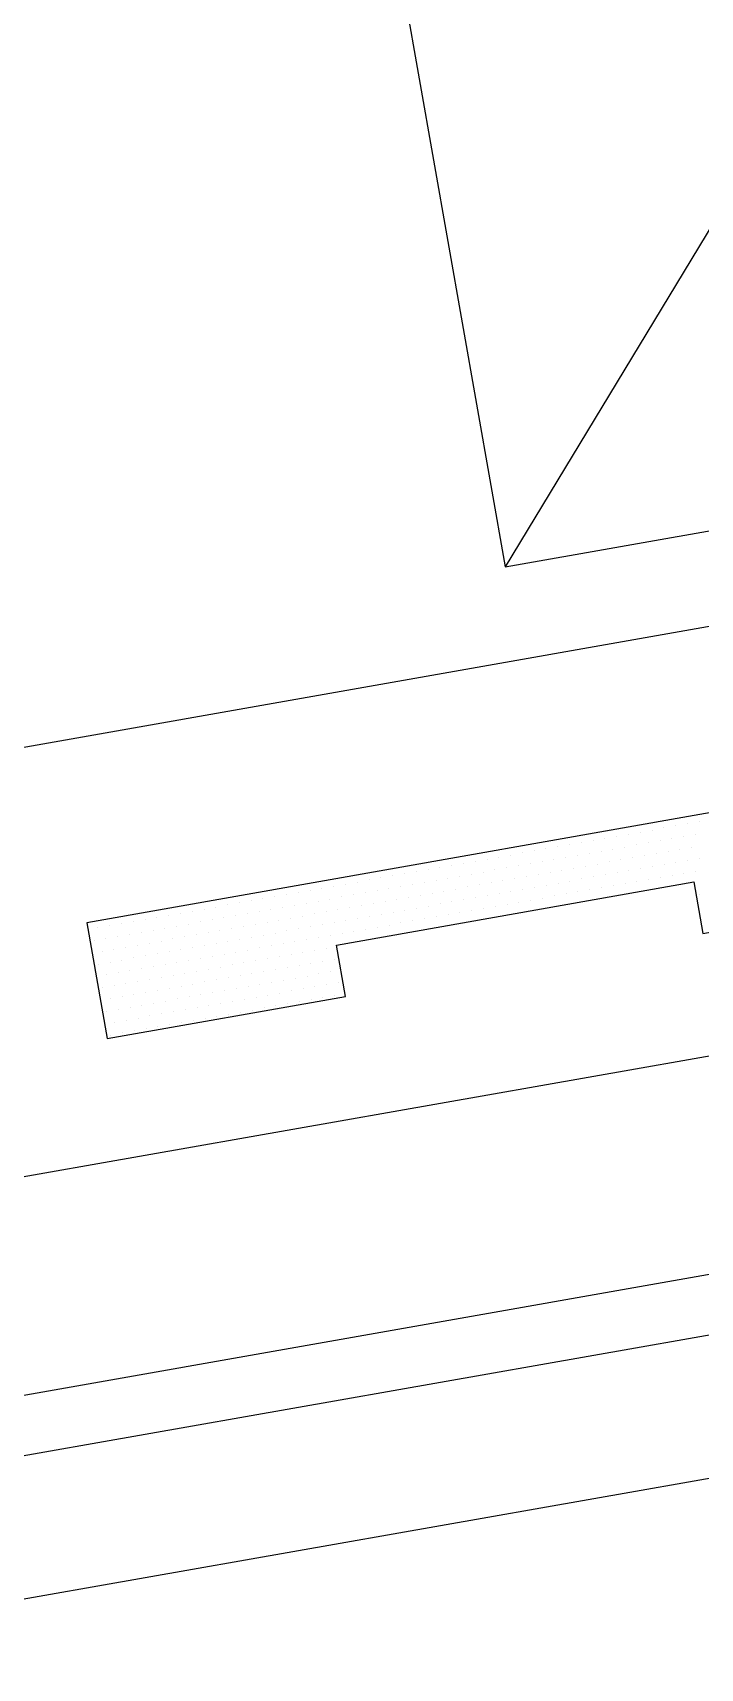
# Model space of a CAD drawing. Header units: inches. Extents: x -33163 to 19162, y -8858 to 30669.
# Drawn here: x -16999.59 to -16998.892, y 18033.701 to 18035.408 of the extents above; entities that cross this region are included whole.
import ezdxf

# ---------------------------------------------------------------- set-up
doc = ezdxf.new("R2010")
doc.units = ezdxf.units.IN
doc.layers.get('0').update_dxf_attribs({"color": 9, "lineweight": 0})
for name, color, linetype in [('20 - 7.2 PANEL', 5, 'Continuous'), ('CLOSURE', 8, 'Continuous'), ('PURLIN', 1, 'Continuous'), ('SEALANT', 11, 'Continuous'), ('STLA', 12, 'Continuous'), ('TAPE', 9, 'Continuous'), ('TRIM', 4, 'Continuous')]:
    doc.layers.add(name, color=color, linetype=linetype)

# ---------------------------------------------------------------- blocks, each defined once
blk = doc.blocks.new('*X325')
at = {"color": 0}
for p, q in [((0.66875, 0.1375), (0.66875, 0.1375)), ((0.68125, 0.1375), (0.68125, 0.1375)), ((0.69375, 0.1375), (0.69375, 0.1375)), ((0.70625, 0.1375), (0.70625, 0.1375)), ((0.71875, 0.1375), (0.71875, 0.1375)), ((0.73125, 0.1375), (0.73125, 0.1375)), ((0.74375, 0.1375), (0.74375, 0.1375)), ((0.75625, 0.1375), (0.75625, 0.1375)), ((0.76875, 0.1375), (0.76875, 0.1375)), ((0.78125, 0.1375), (0.78125, 0.1375)), ((0.79375, 0.1375), (0.79375, 0.1375)), ((0.80625, 0.1375), (0.80625, 0.1375)), ((0.81875, 0.1375), (0.81875, 0.1375)), ((0.83125, 0.1375), (0.83125, 0.1375)), ((0.84375, 0.1375), (0.84375, 0.1375)), ((0.85625, 0.1375), (0.85625, 0.1375)), ((0.86875, 0.1375), (0.86875, 0.1375)), ((0.88125, 0.1375), (0.88125, 0.1375)), ((0.89375, 0.1375), (0.89375, 0.1375)), ((0.90625, 0.1375), (0.90625, 0.1375)), ((0.91875, 0.1375), (0.91875, 0.1375)), ((0.93125, 0.1375), (0.93125, 0.1375)), ((0.94375, 0.1375), (0.94375, 0.1375)), ((0.95625, 0.1375), (0.95625, 0.1375)), ((0.96875, 0.1375), (0.96875, 0.1375)), ((0.98125, 0.1375), (0.98125, 0.1375)), ((0.99375, 0.1375), (0.99375, 0.1375)), ((1.00625, 0.1375), (1.00625, 0.1375)), ((1.01875, 0.1375), (1.01875, 0.1375)), ((1.03125, 0.1375), (1.03125, 0.1375)), ((1.04375, 0.1375), (1.04375, 0.1375)), ((1.05625, 0.1375), (1.05625, 0.1375)), ((1.06875, 0.1375), (1.06875, 0.1375)), ((1.08125, 0.1375), (1.08125, 0.1375)), ((1.09375, 0.1375), (1.09375, 0.1375)), ((1.10625, 0.1375), (1.10625, 0.1375)), ((1.11875, 0.1375), (1.11875, 0.1375)), ((1.13125, 0.1375), (1.13125, 0.1375)), ((1.14375, 0.1375), (1.14375, 0.1375)), ((1.15625, 0.1375), (1.15625, 0.1375)), ((1.16875, 0.1375), (1.16875, 0.1375)), ((1.18125, 0.1375), (1.18125, 0.1375)), ((1.19375, 0.1375), (1.19375, 0.1375)), ((1.20625, 0.1375), (1.20625, 0.1375)), ((1.21875, 0.1375), (1.21875, 0.1375)), ((1.23125, 0.1375), (1.23125, 0.1375)), ((1.24375, 0.1375), (1.24375, 0.1375)), ((1.25625, 0.1375), (1.25625, 0.1375)), ((1.26875, 0.1375), (1.26875, 0.1375)), ((1.28125, 0.1375), (1.28125, 0.1375)), ((1.29375, 0.1375), (1.29375, 0.1375)), ((1.30625, 0.1375), (1.30625, 0.1375)), ((0.675, 0.125), (0.675, 0.125)), ((0.6875, 0.125), (0.6875, 0.125)), ((0.7, 0.125), (0.7, 0.125)), ((0.7125, 0.125), (0.7125, 0.125)), ((0.725, 0.125), (0.725, 0.125)), ((0.7375, 0.125), (0.7375, 0.125)), ((0.75, 0.125), (0.75, 0.125)), ((0.7625, 0.125), (0.7625, 0.125)), ((0.775, 0.125), (0.775, 0.125)), ((0.7875, 0.125), (0.7875, 0.125)), ((0.8, 0.125), (0.8, 0.125)), ((0.8125, 0.125), (0.8125, 0.125)), ((0.825, 0.125), (0.825, 0.125)), ((0.8375, 0.125), (0.8375, 0.125)), ((0.85, 0.125), (0.85, 0.125)), ((0.8625, 0.125), (0.8625, 0.125)), ((0.875, 0.125), (0.875, 0.125)), ((0.8875, 0.125), (0.8875, 0.125)), ((0.9, 0.125), (0.9, 0.125)), ((0.9125, 0.125), (0.9125, 0.125)), ((0.925, 0.125), (0.925, 0.125)), ((0.9375, 0.125), (0.9375, 0.125)), ((0.95, 0.125), (0.95, 0.125)), ((0.9625, 0.125), (0.9625, 0.125)), ((0.975, 0.125), (0.975, 0.125)), ((0.9875, 0.125), (0.9875, 0.125)), ((1, 0.125), (1, 0.125)), ((1.0125, 0.125), (1.0125, 0.125)), ((1.025, 0.125), (1.025, 0.125)), ((1.0375, 0.125), (1.0375, 0.125)), ((1.05, 0.125), (1.05, 0.125)), ((1.0625, 0.125), (1.0625, 0.125)), ((1.075, 0.125), (1.075, 0.125)), ((1.0875, 0.125), (1.0875, 0.125)), ((1.1, 0.125), (1.1, 0.125)), ((1.1125, 0.125), (1.1125, 0.125)), ((1.125, 0.125), (1.125, 0.125)), ((1.1375, 0.125), (1.1375, 0.125)), ((1.15, 0.125), (1.15, 0.125)), ((1.1625, 0.125), (1.1625, 0.125)), ((1.175, 0.125), (1.175, 0.125)), ((1.1875, 0.125), (1.1875, 0.125)), ((1.2, 0.125), (1.2, 0.125)), ((1.2125, 0.125), (1.2125, 0.125)), ((1.225, 0.125), (1.225, 0.125)), ((1.2375, 0.125), (1.2375, 0.125)), ((1.25, 0.125), (1.25, 0.125)), ((1.2625, 0.125), (1.2625, 0.125)), ((1.275, 0.125), (1.275, 0.125)), ((1.2875, 0.125), (1.2875, 0.125)), ((1.3, 0.125), (1.3, 0.125)), ((1.3125, 0.125), (1.3125, 0.125)), ((0.68125, 0.1125), (0.68125, 0.1125)), ((0.69375, 0.1125), (0.69375, 0.1125)), ((0.70625, 0.1125), (0.70625, 0.1125)), ((0.71875, 0.1125), (0.71875, 0.1125)), ((0.73125, 0.1125), (0.73125, 0.1125)), ((0.74375, 0.1125), (0.74375, 0.1125)), ((0.75625, 0.1125), (0.75625, 0.1125)), ((0.76875, 0.1125), (0.76875, 0.1125)), ((0.78125, 0.1125), (0.78125, 0.1125)), ((0.79375, 0.1125), (0.79375, 0.1125)), ((0.80625, 0.1125), (0.80625, 0.1125)), ((0.81875, 0.1125), (0.81875, 0.1125)), ((0.83125, 0.1125), (0.83125, 0.1125)), ((0.84375, 0.1125), (0.84375, 0.1125)), ((0.85625, 0.1125), (0.85625, 0.1125)), ((0.86875, 0.1125), (0.86875, 0.1125)), ((0.88125, 0.1125), (0.88125, 0.1125)), ((0.89375, 0.1125), (0.89375, 0.1125)), ((0.90625, 0.1125), (0.90625, 0.1125)), ((0.91875, 0.1125), (0.91875, 0.1125)), ((0.93125, 0.1125), (0.93125, 0.1125)), ((0.94375, 0.1125), (0.94375, 0.1125)), ((0.95625, 0.1125), (0.95625, 0.1125)), ((0.96875, 0.1125), (0.96875, 0.1125)), ((0.98125, 0.1125), (0.98125, 0.1125)), ((0.99375, 0.1125), (0.99375, 0.1125)), ((1.00625, 0.1125), (1.00625, 0.1125)), ((1.01875, 0.1125), (1.01875, 0.1125)), ((1.03125, 0.1125), (1.03125, 0.1125)), ((1.04375, 0.1125), (1.04375, 0.1125)), ((1.05625, 0.1125), (1.05625, 0.1125)), ((1.06875, 0.1125), (1.06875, 0.1125)), ((1.08125, 0.1125), (1.08125, 0.1125)), ((1.09375, 0.1125), (1.09375, 0.1125)), ((1.10625, 0.1125), (1.10625, 0.1125)), ((1.11875, 0.1125), (1.11875, 0.1125)), ((1.13125, 0.1125), (1.13125, 0.1125)), ((1.14375, 0.1125), (1.14375, 0.1125)), ((1.15625, 0.1125), (1.15625, 0.1125)), ((1.16875, 0.1125), (1.16875, 0.1125)), ((1.18125, 0.1125), (1.18125, 0.1125)), ((1.19375, 0.1125), (1.19375, 0.1125)), ((1.20625, 0.1125), (1.20625, 0.1125)), ((1.21875, 0.1125), (1.21875, 0.1125)), ((1.23125, 0.1125), (1.23125, 0.1125)), ((1.24375, 0.1125), (1.24375, 0.1125)), ((1.25625, 0.1125), (1.25625, 0.1125)), ((1.26875, 0.1125), (1.26875, 0.1125)), ((1.28125, 0.1125), (1.28125, 0.1125)), ((1.29375, 0.1125), (1.29375, 0.1125)), ((1.30625, 0.1125), (1.30625, 0.1125)), ((0.675, 0.1), (0.675, 0.1)), ((0.68125, 0.0875), (0.68125, 0.0875)), ((0.6875, 0.1), (0.6875, 0.1)), ((0.69375, 0.0875), (0.69375, 0.0875)), ((0.7, 0.1), (0.7, 0.1)), ((0.70625, 0.0875), (0.70625, 0.0875)), ((0.7125, 0.1), (0.7125, 0.1)), ((0.71875, 0.0875), (0.71875, 0.0875)), ((0.725, 0.1), (0.725, 0.1)), ((0.73125, 0.0875), (0.73125, 0.0875)), ((0.7375, 0.1), (0.7375, 0.1)), ((0.74375, 0.0875), (0.74375, 0.0875)), ((0.75, 0.1), (0.75, 0.1)), ((0.75625, 0.0875), (0.75625, 0.0875)), ((0.7625, 0.1), (0.7625, 0.1)), ((0.76875, 0.0875), (0.76875, 0.0875)), ((0.775, 0.1), (0.775, 0.1)), ((0.78125, 0.0875), (0.78125, 0.0875)), ((0.7875, 0.1), (0.7875, 0.1)), ((0.79375, 0.0875), (0.79375, 0.0875)), ((0.8, 0.1), (0.8, 0.1)), ((0.80625, 0.0875), (0.80625, 0.0875)), ((0.8125, 0.1), (0.8125, 0.1)), ((0.81875, 0.0875), (0.81875, 0.0875)), ((0.825, 0.1), (0.825, 0.1)), ((0.83125, 0.0875), (0.83125, 0.0875)), ((0.8375, 0.1), (0.8375, 0.1)), ((0.84375, 0.0875), (0.84375, 0.0875)), ((0.85, 0.1), (0.85, 0.1)), ((0.85625, 0.0875), (0.85625, 0.0875)), ((0.8625, 0.1), (0.8625, 0.1)), ((0.86875, 0.0875), (0.86875, 0.0875)), ((0.875, 0.1), (0.875, 0.1)), ((0.88125, 0.0875), (0.88125, 0.0875)), ((0.8875, 0.1), (0.8875, 0.1)), ((0.89375, 0.0875), (0.89375, 0.0875)), ((0.9, 0.1), (0.9, 0.1)), ((0.90625, 0.0875), (0.90625, 0.0875)), ((0.9125, 0.1), (0.9125, 0.1)), ((0.91875, 0.0875), (0.91875, 0.0875)), ((0.925, 0.1), (0.925, 0.1)), ((0.93125, 0.0875), (0.93125, 0.0875)), ((0.9375, 0.1), (0.9375, 0.1)), ((0.94375, 0.0875), (0.94375, 0.0875)), ((0.95, 0.1), (0.95, 0.1)), ((0.95625, 0.0875), (0.95625, 0.0875)), ((0.9625, 0.1), (0.9625, 0.1)), ((0.96875, 0.0875), (0.96875, 0.0875)), ((0.975, 0.1), (0.975, 0.1)), ((0.98125, 0.0875), (0.98125, 0.0875)), ((0.9875, 0.1), (0.9875, 0.1)), ((0.99375, 0.0875), (0.99375, 0.0875)), ((1, 0.1), (1, 0.1)), ((1.00625, 0.0875), (1.00625, 0.0875)), ((1.0125, 0.1), (1.0125, 0.1)), ((1.01875, 0.0875), (1.01875, 0.0875)), ((1.025, 0.1), (1.025, 0.1)), ((1.03125, 0.0875), (1.03125, 0.0875)), ((1.0375, 0.1), (1.0375, 0.1)), ((1.04375, 0.0875), (1.04375, 0.0875)), ((1.05, 0.1), (1.05, 0.1)), ((1.05625, 0.0875), (1.05625, 0.0875)), ((1.0625, 0.1), (1.0625, 0.1)), ((1.06875, 0.0875), (1.06875, 0.0875)), ((1.075, 0.1), (1.075, 0.1)), ((1.08125, 0.0875), (1.08125, 0.0875)), ((1.0875, 0.1), (1.0875, 0.1)), ((1.09375, 0.0875), (1.09375, 0.0875)), ((1.1, 0.1), (1.1, 0.1)), ((1.10625, 0.0875), (1.10625, 0.0875)), ((1.1125, 0.1), (1.1125, 0.1)), ((1.11875, 0.0875), (1.11875, 0.0875)), ((1.125, 0.1), (1.125, 0.1)), ((1.13125, 0.0875), (1.13125, 0.0875)), ((1.1375, 0.1), (1.1375, 0.1)), ((1.14375, 0.0875), (1.14375, 0.0875)), ((1.15, 0.1), (1.15, 0.1)), ((1.15625, 0.0875), (1.15625, 0.0875)), ((1.1625, 0.1), (1.1625, 0.1)), ((1.16875, 0.0875), (1.16875, 0.0875)), ((1.175, 0.1), (1.175, 0.1)), ((1.18125, 0.0875), (1.18125, 0.0875)), ((1.1875, 0.1), (1.1875, 0.1)), ((1.19375, 0.0875), (1.19375, 0.0875)), ((1.2, 0.1), (1.2, 0.1)), ((1.20625, 0.0875), (1.20625, 0.0875)), ((1.2125, 0.1), (1.2125, 0.1)), ((1.21875, 0.0875), (1.21875, 0.0875)), ((1.225, 0.1), (1.225, 0.1)), ((1.23125, 0.0875), (1.23125, 0.0875)), ((1.2375, 0.1), (1.2375, 0.1)), ((1.24375, 0.0875), (1.24375, 0.0875)), ((1.25, 0.1), (1.25, 0.1)), ((1.25625, 0.0875), (1.25625, 0.0875)), ((1.2625, 0.1), (1.2625, 0.1)), ((1.26875, 0.0875), (1.26875, 0.0875)), ((1.275, 0.1), (1.275, 0.1)), ((1.28125, 0.0875), (1.28125, 0.0875)), ((1.2875, 0.1), (1.2875, 0.1)), ((1.29375, 0.0875), (1.29375, 0.0875)), ((1.3, 0.1), (1.3, 0.1)), ((1.30625, 0.0875), (1.30625, 0.0875)), ((1.3125, 0.1), (1.3125, 0.1)), ((1.075, 0.075), (1.075, 0.075)), ((1.0875, 0.075), (1.0875, 0.075)), ((1.1, 0.075), (1.1, 0.075)), ((1.1125, 0.075), (1.1125, 0.075)), ((1.125, 0.075), (1.125, 0.075)), ((1.1375, 0.075), (1.1375, 0.075)), ((1.15, 0.075), (1.15, 0.075)), ((1.1625, 0.075), (1.1625, 0.075)), ((1.175, 0.075), (1.175, 0.075)), ((1.1875, 0.075), (1.1875, 0.075)), ((1.2, 0.075), (1.2, 0.075)), ((1.2125, 0.075), (1.2125, 0.075)), ((1.225, 0.075), (1.225, 0.075)), ((1.2375, 0.075), (1.2375, 0.075)), ((1.25, 0.075), (1.25, 0.075)), ((1.2625, 0.075), (1.2625, 0.075)), ((1.275, 0.075), (1.275, 0.075)), ((1.2875, 0.075), (1.2875, 0.075)), ((1.3, 0.075), (1.3, 0.075)), ((1.3125, 0.075), (1.3125, 0.075)), ((0.68125, 0.0625), (0.68125, 0.0625)), ((1.06875, 0.0625), (1.06875, 0.0625)), ((1.08125, 0.0625), (1.08125, 0.0625)), ((1.09375, 0.0625), (1.09375, 0.0625)), ((1.10625, 0.0625), (1.10625, 0.0625)), ((1.11875, 0.0625), (1.11875, 0.0625)), ((1.13125, 0.0625), (1.13125, 0.0625)), ((1.14375, 0.0625), (1.14375, 0.0625)), ((1.15625, 0.0625), (1.15625, 0.0625)), ((1.16875, 0.0625), (1.16875, 0.0625)), ((1.18125, 0.0625), (1.18125, 0.0625)), ((1.19375, 0.0625), (1.19375, 0.0625)), ((1.20625, 0.0625), (1.20625, 0.0625)), ((1.21875, 0.0625), (1.21875, 0.0625)), ((1.23125, 0.0625), (1.23125, 0.0625)), ((1.24375, 0.0625), (1.24375, 0.0625)), ((1.25625, 0.0625), (1.25625, 0.0625)), ((1.26875, 0.0625), (1.26875, 0.0625)), ((1.28125, 0.0625), (1.28125, 0.0625)), ((1.29375, 0.0625), (1.29375, 0.0625)), ((1.30625, 0.0625), (1.30625, 0.0625)), ((1.06875, 0.0375), (1.06875, 0.0375)), ((1.075, 0.05), (1.075, 0.05)), ((1.08125, 0.0375), (1.08125, 0.0375)), ((1.0875, 0.05), (1.0875, 0.05)), ((1.09375, 0.0375), (1.09375, 0.0375)), ((1.1, 0.05), (1.1, 0.05)), ((1.10625, 0.0375), (1.10625, 0.0375)), ((1.1125, 0.05), (1.1125, 0.05)), ((1.11875, 0.0375), (1.11875, 0.0375)), ((1.125, 0.05), (1.125, 0.05)), ((1.13125, 0.0375), (1.13125, 0.0375)), ((1.1375, 0.05), (1.1375, 0.05)), ((1.14375, 0.0375), (1.14375, 0.0375)), ((1.15, 0.05), (1.15, 0.05)), ((1.15625, 0.0375), (1.15625, 0.0375)), ((1.1625, 0.05), (1.1625, 0.05)), ((1.16875, 0.0375), (1.16875, 0.0375)), ((1.175, 0.05), (1.175, 0.05)), ((1.18125, 0.0375), (1.18125, 0.0375)), ((1.1875, 0.05), (1.1875, 0.05)), ((1.19375, 0.0375), (1.19375, 0.0375)), ((1.2, 0.05), (1.2, 0.05)), ((1.20625, 0.0375), (1.20625, 0.0375)), ((1.2125, 0.05), (1.2125, 0.05)), ((1.21875, 0.0375), (1.21875, 0.0375)), ((1.225, 0.05), (1.225, 0.05)), ((1.23125, 0.0375), (1.23125, 0.0375)), ((1.2375, 0.05), (1.2375, 0.05)), ((1.24375, 0.0375), (1.24375, 0.0375)), ((1.25, 0.05), (1.25, 0.05)), ((1.25625, 0.0375), (1.25625, 0.0375)), ((1.2625, 0.05), (1.2625, 0.05)), ((1.26875, 0.0375), (1.26875, 0.0375)), ((1.275, 0.05), (1.275, 0.05)), ((1.28125, 0.0375), (1.28125, 0.0375)), ((1.2875, 0.05), (1.2875, 0.05)), ((1.29375, 0.0375), (1.29375, 0.0375)), ((1.3, 0.05), (1.3, 0.05)), ((1.30625, 0.0375), (1.30625, 0.0375)), ((1.3125, 0.05), (1.3125, 0.05)), ((1.075, 0.025), (1.075, 0.025)), ((1.0875, 0.025), (1.0875, 0.025)), ((1.1, 0.025), (1.1, 0.025)), ((1.1125, 0.025), (1.1125, 0.025)), ((1.125, 0.025), (1.125, 0.025)), ((1.1375, 0.025), (1.1375, 0.025)), ((1.15, 0.025), (1.15, 0.025)), ((1.1625, 0.025), (1.1625, 0.025)), ((1.175, 0.025), (1.175, 0.025)), ((1.1875, 0.025), (1.1875, 0.025)), ((1.2, 0.025), (1.2, 0.025)), ((1.2125, 0.025), (1.2125, 0.025)), ((1.225, 0.025), (1.225, 0.025)), ((1.2375, 0.025), (1.2375, 0.025)), ((1.25, 0.025), (1.25, 0.025)), ((1.2625, 0.025), (1.2625, 0.025)), ((1.275, 0.025), (1.275, 0.025)), ((1.2875, 0.025), (1.2875, 0.025)), ((1.3, 0.025), (1.3, 0.025)), ((1.3125, 0.025), (1.3125, 0.025))]:
    blk.add_line(p, q, dxfattribs=at)
blk = doc.blocks.new('TBTS')
at = {"color": 9}
blk.add_lwpolyline([(0.4327, 0.022), (0.1801, 0.022), (0.1801, 0.0766), (-0.1987, 0.0766), (-0.1987, 0.022), (-0.4513, 0.022), (-0.7039, 0.022), (-0.7039, 0.0766), (-1.0828, 0.0766), (-1.0828, 0.022), (-1.3353, 0.022), (-1.3353, 0.1448), (-0.4513, 0.1448), (0.4327, 0.1448), (1.3168, 0.1448), (1.3168, 0.022), (1.0642, 0.022), (1.0642, 0.0766), (0.6853, 0.0766), (0.6853, 0.022)], close=True, dxfattribs=at)
at = {"layer": 'TAPE', "color": 251}
blk.add_blockref('*X325', (0, 0), dxfattribs=at)

msp = doc.modelspace()

# ---------------------------------------------------------------- linework, layer by layer
at = {"layer": '20 - 7.2 PANEL'}
msp.add_line((-16999.64599, 18034.6536), (-16986.21044, 18037.02265), dxfattribs=at)
at = {"layer": 'CLOSURE'}
for p, q in [((-16998.26111, 18036.22927), (-16999.0962, 18034.85026)), ((-16999.30684, 18036.04488), (-16999.0962, 18034.85026)), ((-16999.0962, 18034.85026), (-16998.05046, 18035.03465))]:
    msp.add_line(p, q, dxfattribs=at)
at = {"layer": 'PURLIN'}
msp.add_line((-17005.59799, 18032.71512), (-16986.05842, 18036.16048), dxfattribs=at)
at = {"layer": 'STLA'}
for p, q in [((-17005.59799, 18032.9278), (-16991.81068, 18035.35887)), ((-16991.86138, 18035.28647), (-17005.59799, 18032.86433))]:
    msp.add_line(p, q, dxfattribs=at)
at = {"layer": 'TRIM'}
msp.add_line((-17004.83263, 18033.29088), (-16993.99974, 18035.20101), dxfattribs=at)

# ---------------------------------------------------------------- block references
at = {"layer": 'SEALANT', "xscale": -1, "rotation": 10.00000000000012}
msp.add_blockref('TBTS', (-16998.21115, 18034.5648), dxfattribs=at)

doc.saveas('drawing.dxf')
